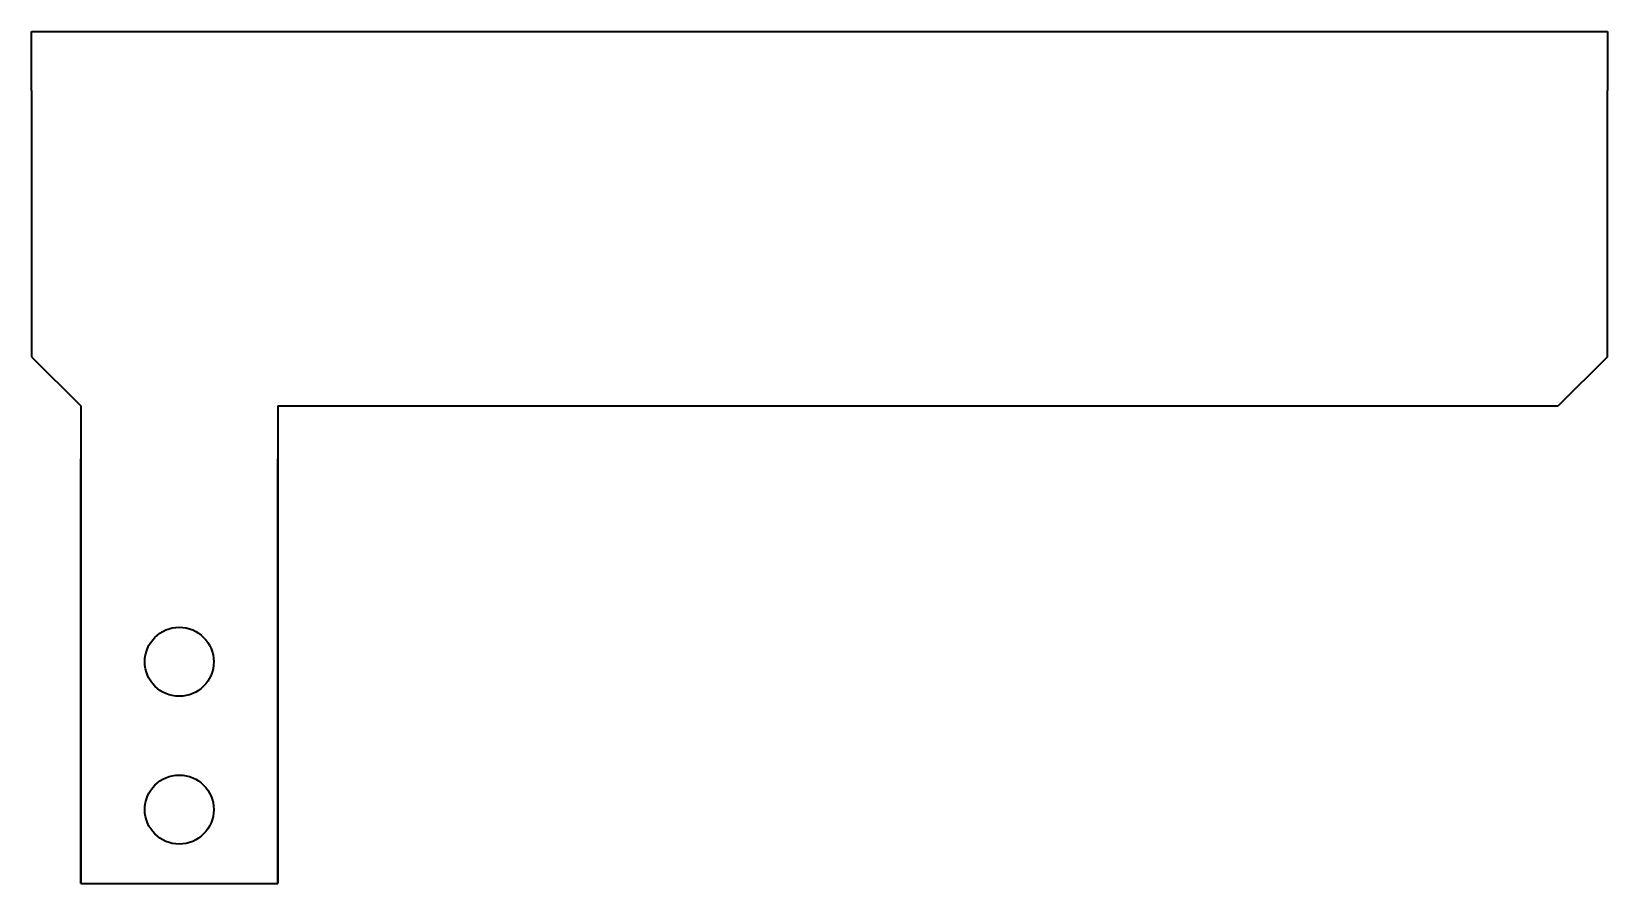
# Model space of a CAD drawing. Header units: inches. Extents: x 269 to 10986, y 1043 to 4337.
# Drawn here: x 3514 to 3674, y 2956.9 to 3043.3 of the extents above; entities that cross this region are included whole.
import ezdxf

# ---------------------------------------------------------------- set-up
doc = ezdxf.new("R2010")
doc.units = ezdxf.units.IN
doc.header["$MEASUREMENT"] = 0
doc.layers.add('粗实线', color=7, linetype='Continuous', lineweight=35)

msp = doc.modelspace()

# ---------------------------------------------------------------- linework, layer by layer
at = {"layer": '粗实线', "ltscale": 0.075}
for p, q in [((3513.966, 3037.332), (3513.966, 3043.332)), ((3673.966, 3043.332), (3673.966, 3037.332))]:
    msp.add_line(p, q, dxfattribs=at)
at = {"layer": '粗实线'}
for p, q in [((3513.966, 3043.332), (3673.966, 3043.332)), ((3513.966, 3037.332), (3513.966, 3010.332)), ((3673.966, 3010.332), (3673.966, 3037.332)), ((3538.966, 3005.332), (3668.966, 3005.332)), ((3518.966, 2956.872), (3518.966, 2999.961)), ((3538.966, 2956.872), (3538.966, 2999.961)), ((3518.966, 2956.872), (3538.966, 2956.872))]:
    msp.add_line(p, q, dxfattribs=at)
at = {"layer": '粗实线', "ltscale": 0.176777}
for p, q in [((3513.966, 3010.332), (3518.966, 3005.332)), ((3673.966, 3010.332), (3668.966, 3005.332))]:
    msp.add_line(p, q, dxfattribs=at)
at = {"layer": '粗实线', "ltscale": 0.07722}
for p, q in [((3518.966, 3005.332), (3518.966, 2956.872)), ((3538.966, 3005.332), (3538.966, 2956.872))]:
    msp.add_line(p, q, dxfattribs=at)
at = {"layer": '粗实线'}
for centre in [(3528.966, 2979.372), (3528.966, 2964.372)]:
    msp.add_circle(centre, 3.5, dxfattribs=at)

doc.saveas('drawing.dxf')
